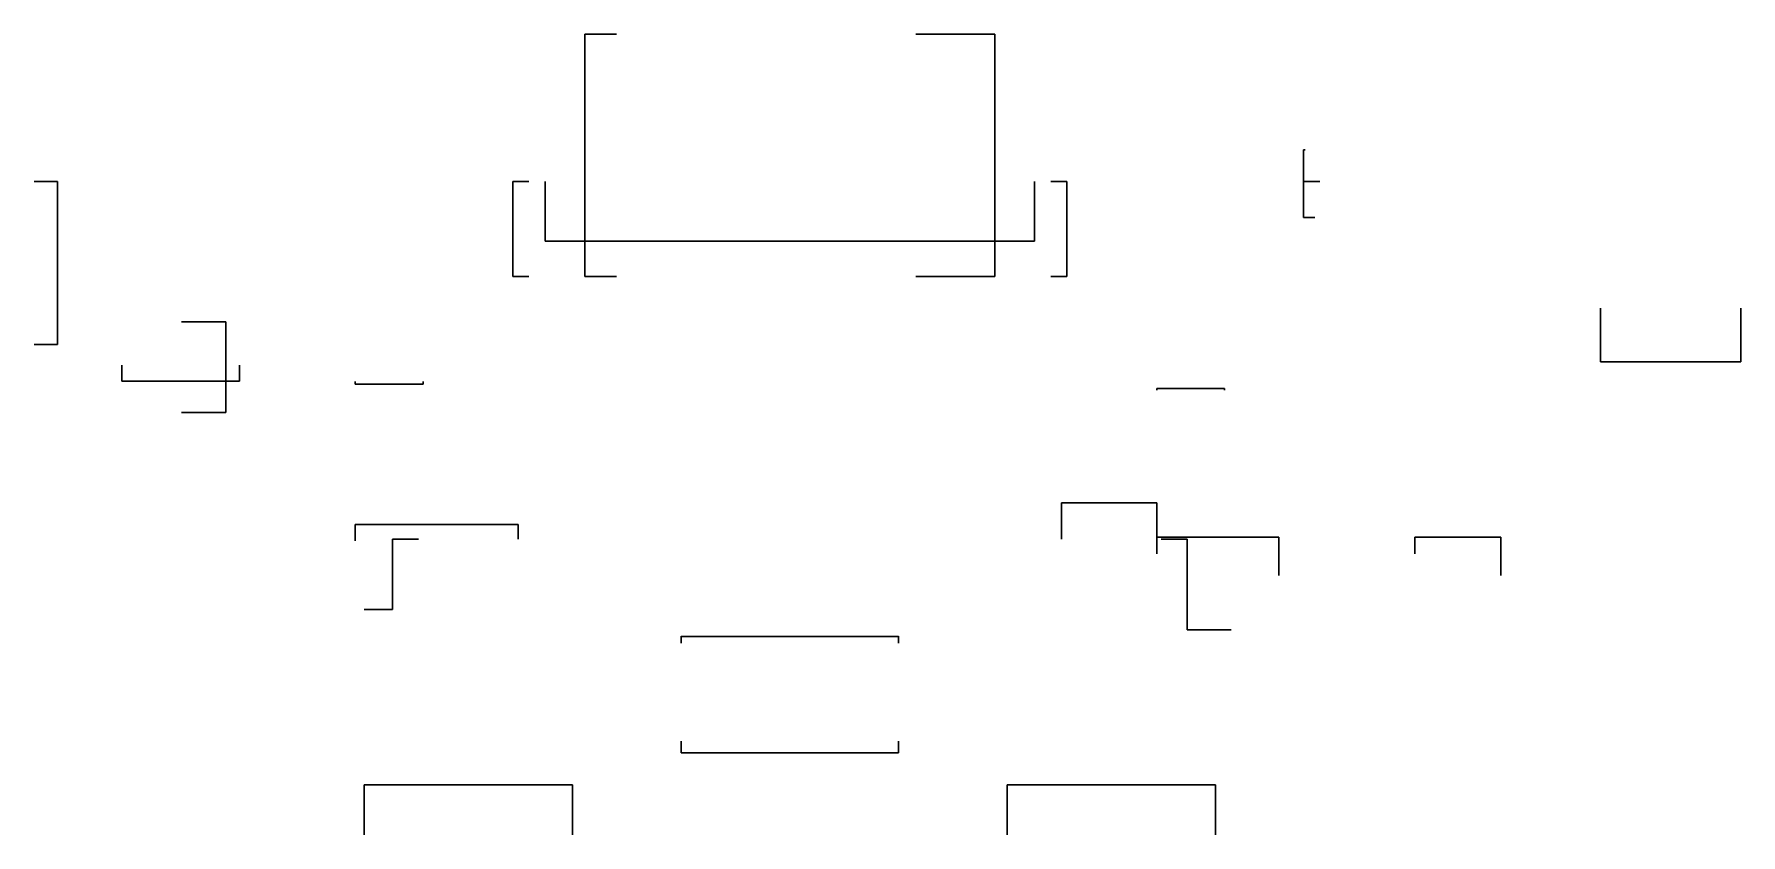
# Model space of a CAD drawing. Extents: x 628064 to 742735, y -407363 to -122417.
# Drawn here: x 671027 to 708714, y -140089 to -122417 of the extents above; entities that cross this region are included whole.
import ezdxf

# ---------------------------------------------------------------- set-up
doc = ezdxf.new("R2010")
doc.units = 0
doc.header["$LTSCALE"] = 100
doc.layers.add('底板钢筋2', color=30, linetype='Continuous')
doc.dimstyles.get("Standard").update_dxf_attribs({"dimtxt": 351, "dimasz": 0.18, "dimexe": 0.18, "dimexo": 0.0625, "dimgap": 0.09, "dimtad": 0, "dimtoh": 1, "dimdec": 0, "dimzin": 0, "dimdsep": 46, "dimcen": 0.09, "dimadec": 0, "dimazin": 0, "dimtfac": 1, "dimtdec": 4, "dimtofl": 0, "dimtmove": 0, "dimatfit": 3, "dimfxl": 250, "dimtolj": 1, "dimtzin": 0, "dimarcsym": 0})

# ---------------------------------------------------------------- blocks, each defined once
blk = doc.blocks.new('*D277')
at = {"layer": '底板钢筋2', "color": 0, "linetype": 'ByBlock', "lineweight": -2}
for p, q in [((671026.9202652738, -125666.9653953348), (671541.4965916214, -125666.9653953348)), ((671541.3165916214, -125666.9653953348), (671541.3165916214, -129266.9653953348)), ((671026.9202652738, -129266.9653953348), (671541.4965916214, -129266.9653953348))]:
    blk.add_line(p, q, dxfattribs=at)
for points in [[(671541.3165916214, -125666.9653953348), (671541.3465641168, -125667.1453953348), (671541.286619126, -125667.1453953348)], [(671541.3165916214, -129266.9653953348), (671541.286619126, -129266.7853953348), (671541.3465641168, -129266.7853953348)]]:
    blk.add_solid(points, dxfattribs=at)
blk = doc.blocks.new('*D1')
at = {"layer": '底板钢筋2', "color": 0, "linetype": 'ByBlock', "lineweight": -2}
for p, q in [((674278.0869777375, -128766.9653953353), (675257.9535188499, -128766.9653953353)), ((675257.7735188499, -128766.9653953353), (675257.7735188499, -130766.9653953348)), ((674278.0869777375, -130766.9653953348), (675257.9535188499, -130766.9653953348))]:
    blk.add_line(p, q, dxfattribs=at)
for points in [[(675257.7735188499, -128766.9653953353), (675257.8034913453, -128767.1453953353), (675257.7435463545, -128767.1453953353)], [(675257.7735188499, -130766.9653953348), (675257.7435463545, -130766.7853953348), (675257.8034913453, -130766.7853953348)]]:
    blk.add_solid(points, dxfattribs=at)
blk = doc.blocks.new('*D197')
at = {"layer": '底板钢筋2', "color": 0, "linetype": 'ByBlock', "lineweight": -2}
for p, q in [((690496.7774838613, -122416.9653953353), (692243.0455937303, -122416.9653953353)), ((692242.8655937302, -122416.9653953353), (692242.8655937302, -127766.9653953347)), ((690496.7774838611, -127766.9653953347), (692243.0455937303, -127766.9653953347))]:
    blk.add_line(p, q, dxfattribs=at)
for points in [[(692242.8655937302, -122416.9653953353), (692242.8955662256, -122417.1453953353), (692242.8356212348, -122417.1453953353)], [(692242.8655937302, -127766.9653953347), (692242.8356212348, -127766.7853953347), (692242.8955662256, -127766.7853953347)]]:
    blk.add_solid(points, dxfattribs=at)
blk = doc.blocks.new('*D210')
at = {"layer": '底板钢筋2', "color": 0, "linetype": 'ByBlock', "lineweight": -2}
for p, q in [((678114.1183652163, -130085.3713453301), (678114.1183652163, -130140.9509534299)), ((678114.1183652163, -130140.7709534299), (679614.1183652162, -130140.7709534299)), ((679614.1183652162, -130085.3713453301), (679614.1183652162, -130140.9509534299))]:
    blk.add_line(p, q, dxfattribs=at)
for points in [[(678114.1183652163, -130140.7709534299), (678114.2983652164, -130140.7409809345), (678114.2983652164, -130140.8009259253)], [(679614.1183652162, -130140.7709534299), (679613.9383652161, -130140.8009259253), (679613.9383652161, -130140.7409809345)]]:
    blk.add_solid(points, dxfattribs=at)
blk = doc.blocks.new('*D85')
at = {"layer": '底板钢筋2', "color": 0, "linetype": 'ByBlock', "lineweight": -2}
for p, q in [((678114.1183652163, -133602.0292940722), (678114.1183652163, -133237.1428309757)), ((678114.1183652163, -133237.3228309757), (681714.1183652118, -133237.3228309757)), ((681714.1183652118, -133566.9028953353), (681714.1183652118, -133237.1428309757))]:
    blk.add_line(p, q, dxfattribs=at)
for points in [[(678114.1183652163, -133237.3228309757), (678114.2983652164, -133237.2928584803), (678114.2983652164, -133237.3528034711)], [(681714.1183652118, -133237.3228309757), (681713.9383652117, -133237.3528034711), (681713.9383652117, -133237.2928584803)]]:
    blk.add_solid(points, dxfattribs=at)
blk = doc.blocks.new('*D139')
at = {"layer": '底板钢筋2', "color": 0, "linetype": 'ByBlock', "lineweight": -2}
for p, q in [((678314.1183652118, -140089.4121244203), (678314.1183652118, -138984.2623606077)), ((678314.1183652118, -138984.4423606077), (682914.1183652161, -138984.4423606077)), ((682914.1183652161, -140089.4121244203), (682914.1183652161, -138984.2623606077))]:
    blk.add_line(p, q, dxfattribs=at)
for points in [[(678314.1183652118, -138984.4423606077), (678314.2983652118, -138984.4123881123), (678314.2983652118, -138984.4723331031)], [(682914.1183652161, -138984.4423606077), (682913.938365216, -138984.4723331031), (682913.938365216, -138984.4123881123)]]:
    blk.add_solid(points, dxfattribs=at)
blk = doc.blocks.new('*D18')
at = {"layer": '底板钢筋2', "color": 0, "linetype": 'ByBlock', "lineweight": -2}
for p, q in [((685314.118365216, -138019.2045921553), (685314.118365216, -138280.6622748336)), ((685314.118365216, -138280.4822748336), (690114.1183652161, -138280.4822748336)), ((690114.1183652161, -138019.2045921553), (690114.1183652161, -138280.6622748336))]:
    blk.add_line(p, q, dxfattribs=at)
for points in [[(685314.118365216, -138280.4822748336), (685314.298365216, -138280.4523023382), (685314.298365216, -138280.512247329)], [(690114.1183652161, -138280.4822748336), (690113.938365216, -138280.512247329), (690113.938365216, -138280.4523023382)]]:
    blk.add_solid(points, dxfattribs=at)
blk = doc.blocks.new('*D273')
at = {"layer": '底板钢筋2', "color": 0, "linetype": 'ByBlock', "lineweight": -2}
for p, q in [((692514.1183652161, -140089.4121244203), (692514.1183652161, -138984.2623606077)), ((697114.1183652204, -138984.4423606077), (692514.1183652161, -138984.4423606077)), ((697114.1183652204, -140089.4121244203), (697114.1183652204, -138984.2623606077))]:
    blk.add_line(p, q, dxfattribs=at)
for points in [[(692514.1183652161, -138984.4423606077), (692514.2983652161, -138984.4123881123), (692514.2983652161, -138984.4723331031)], [(697114.1183652204, -138984.4423606077), (697113.9383652203, -138984.4723331031), (697113.9383652203, -138984.4123881123)]]:
    blk.add_solid(points, dxfattribs=at)
blk = doc.blocks.new('*D136')
at = {"layer": '底板钢筋2', "color": 0, "linetype": 'ByBlock', "lineweight": -2}
for p, q in [((685314.118365216, -135858.7301434778), (685314.118365216, -135707.8985163082)), ((685314.118365216, -135708.0785163082), (690114.1183652161, -135708.0785163082)), ((690114.1183652161, -135858.7301434778), (690114.1183652161, -135707.8985163082))]:
    blk.add_line(p, q, dxfattribs=at)
for points in [[(685314.118365216, -135708.0785163082), (685314.298365216, -135708.0485438128), (685314.298365216, -135708.1084888036)], [(690114.1183652161, -135708.0785163082), (690113.938365216, -135708.1084888036), (690113.938365216, -135708.0485438128)]]:
    blk.add_solid(points, dxfattribs=at)
blk = doc.blocks.new('*D168')
at = {"layer": '底板钢筋2', "color": 0, "linetype": 'ByBlock', "lineweight": -2}
for p, q in [((683883.3839416365, -122416.9653953353), (683185.1911367021, -122416.9653953353)), ((683185.3711367021, -122416.9653953353), (683185.3711367021, -127766.9653953347)), ((683883.3839416365, -127766.9653953347), (683185.1911367021, -127766.9653953347))]:
    blk.add_line(p, q, dxfattribs=at)
for points in [[(683185.3711367021, -122416.9653953353), (683185.4011091975, -122417.1453953353), (683185.3411642067, -122417.1453953353)], [(683185.3711367021, -127766.9653953347), (683185.3411642067, -127766.7853953347), (683185.4011091975, -127766.7853953347)]]:
    blk.add_solid(points, dxfattribs=at)
blk = doc.blocks.new('*D71')
at = {"layer": '底板钢筋2', "color": 0, "linetype": 'ByBlock', "lineweight": -2}
for p, q in [((682314.1183652118, -125667.0232770076), (682314.1183652118, -126989.4988711327)), ((693114.1183652119, -125667.0232770076), (693114.1183652119, -126989.4988711327)), ((682314.1183652118, -126989.3188711327), (693114.1183652119, -126989.3188711327))]:
    blk.add_line(p, q, dxfattribs=at)
for points in [[(682314.1183652118, -126989.3188711327), (682314.2983652118, -126989.2888986373), (682314.2983652118, -126989.3488436281)], [(693114.1183652119, -126989.3188711327), (693113.9383652118, -126989.3488436281), (693113.9383652118, -126989.2888986373)]]:
    blk.add_solid(points, dxfattribs=at)
blk = doc.blocks.new('*D101')
at = {"layer": '底板钢筋2', "color": 0, "linetype": 'ByBlock', "lineweight": -2}
for p, q in [((693714.2679013447, -133566.9028953353), (693714.2679013447, -132764.6565116442)), ((693714.2679013447, -132764.8365116442), (695814.1183652161, -132764.8365116442)), ((695814.1183652161, -133566.9028953353), (695814.1183652161, -132764.6565116442))]:
    blk.add_line(p, q, dxfattribs=at)
for points in [[(693714.2679013447, -132764.8365116442), (693714.4479013447, -132764.8065391488), (693714.4479013447, -132764.8664841396)], [(695814.1183652161, -132764.8365116442), (695813.938365216, -132764.8664841396), (695813.938365216, -132764.8065391488)]]:
    blk.add_solid(points, dxfattribs=at)
blk = doc.blocks.new('*D288')
at = {"layer": '底板钢筋2', "color": 0, "linetype": 'ByBlock', "lineweight": -2}
for p, q in [((695814.1183652161, -130273.6145652093), (695814.1183652161, -130236.0901537955)), ((695814.1183652161, -130236.2701537955), (697314.1183652161, -130236.2701537955)), ((697314.1183652161, -130273.6145652093), (697314.1183652161, -130236.0901537955))]:
    blk.add_line(p, q, dxfattribs=at)
for points in [[(695814.1183652161, -130236.2701537955), (695814.2983652161, -130236.2401813001), (695814.2983652161, -130236.3001262909)], [(697314.1183652161, -130236.2701537955), (697313.938365216, -130236.3001262909), (697313.938365216, -130236.2401813001)]]:
    blk.add_solid(points, dxfattribs=at)
blk = doc.blocks.new('*D323')
at = {"layer": '底板钢筋2', "color": 0, "linetype": 'ByBlock', "lineweight": -2}
for p, q in [((699092.8280242147, -124966.7944968978), (699057.6988908383, -124966.7944968978)), ((699057.8788908384, -124966.7944968978), (699057.8788908384, -125666.9653953348)), ((699414.055865212, -125666.9653953348), (699057.6988908383, -125666.9653953348))]:
    blk.add_line(p, q, dxfattribs=at)
for points in [[(699057.8788908384, -124966.7944968978), (699057.9088633338, -124966.9744968978), (699057.848918343, -124966.9744968978)], [(699057.8788908384, -125666.9653953348), (699057.848918343, -125666.7853953348), (699057.9088633338, -125666.7853953348)]]:
    blk.add_solid(points, dxfattribs=at)
blk = doc.blocks.new('*D214')
at = {"layer": '底板钢筋2', "color": 0, "linetype": 'ByBlock', "lineweight": -2}
for p, q in [((699307.8749564087, -125666.9653953348), (699057.6988908383, -125666.9653953348)), ((699057.8788908384, -125666.9653953348), (699057.8788908384, -126466.7944968978)), ((699307.8749564087, -126466.7944968978), (699057.6988908383, -126466.7944968978))]:
    blk.add_line(p, q, dxfattribs=at)
for points in [[(699057.8788908384, -125666.9653953348), (699057.9088633338, -125667.1453953348), (699057.848918343, -125667.1453953348)], [(699057.8788908384, -126466.7944968978), (699057.848918343, -126466.6144968978), (699057.9088633338, -126466.6144968978)]]:
    blk.add_solid(points, dxfattribs=at)
blk = doc.blocks.new('*D252')
at = {"layer": '底板钢筋2', "color": 0, "linetype": 'ByBlock', "lineweight": -2}
for p, q in [((705614.1183652162, -128467.059891509), (705614.1183652162, -129652.0680689678)), ((708714.1183652119, -128467.059891509), (708714.1183652119, -129652.0680689678)), ((705614.1183652162, -129651.8880689678), (708714.1183652119, -129651.8880689678))]:
    blk.add_line(p, q, dxfattribs=at)
for points in [[(705614.1183652162, -129651.8880689678), (705614.2983652162, -129651.8580964724), (705614.2983652162, -129651.9180414632)], [(708714.1183652119, -129651.8880689678), (708713.9383652118, -129651.9180414632), (708713.9383652118, -129651.8580964724)]]:
    blk.add_solid(points, dxfattribs=at)
blk = doc.blocks.new('*D11')
at = {"layer": '底板钢筋2', "color": 0, "linetype": 'ByBlock', "lineweight": -2}
for p, q in [((672964.1183652119, -129719.4627239477), (672964.1183652119, -130074.6895613834)), ((675564.1183652119, -129719.4627239477), (675564.1183652119, -130074.6895613834)), ((672964.1183652119, -130074.5095613834), (675564.1183652119, -130074.5095613834))]:
    blk.add_line(p, q, dxfattribs=at)
for points in [[(672964.1183652119, -130074.5095613834), (672964.2983652119, -130074.479588888), (672964.2983652119, -130074.5395338788)], [(675564.1183652119, -130074.5095613834), (675563.9383652118, -130074.5395338788), (675563.9383652118, -130074.479588888)]]:
    blk.add_solid(points, dxfattribs=at)
blk = doc.blocks.new('*D65')
at = {"layer": '底板钢筋2', "color": 0, "linetype": 'ByBlock', "lineweight": -2}
for p, q in [((695814.1183652161, -133884.6849347641), (695814.1183652161, -133517.0305817707)), ((695814.1183652161, -133517.2105817707), (698514.118365216, -133517.2105817707)), ((698514.118365216, -134366.9028953348), (698514.118365216, -133517.0305817707))]:
    blk.add_line(p, q, dxfattribs=at)
for points in [[(695814.1183652161, -133517.2105817707), (695814.2983652161, -133517.1806092753), (695814.2983652161, -133517.2405542661)], [(698514.118365216, -133517.2105817707), (698513.9383652159, -133517.2405542661), (698513.9383652159, -133517.1806092753)]]:
    blk.add_solid(points, dxfattribs=at)
blk = doc.blocks.new('*D275')
at = {"layer": '底板钢筋2', "color": 0, "linetype": 'ByBlock', "lineweight": -2}
for p, q in [((701514.118365216, -133884.6849347642), (701514.118365216, -133517.0305817708)), ((701514.118365216, -133517.2105817708), (703414.118365216, -133517.2105817708)), ((703414.118365216, -134366.9028953348), (703414.118365216, -133517.0305817708))]:
    blk.add_line(p, q, dxfattribs=at)
for points in [[(701514.118365216, -133517.2105817708), (701514.298365216, -133517.1806092754), (701514.298365216, -133517.2405542662)], [(703414.118365216, -133517.2105817708), (703413.9383652159, -133517.2405542662), (703413.9383652159, -133517.1806092754)]]:
    blk.add_solid(points, dxfattribs=at)
blk = doc.blocks.new('*D26')
at = {"layer": '底板钢筋2', "color": 0, "linetype": 'ByBlock', "lineweight": -2}
for p, q in [((693476.9450939537, -125666.9653953348), (693833.6205555522, -125666.9653953348)), ((693833.4405555521, -125666.9653953348), (693833.4405555521, -127766.9653953347)), ((693476.9450939539, -127766.9653953347), (693833.6205555522, -127766.9653953347))]:
    blk.add_line(p, q, dxfattribs=at)
for points in [[(693833.4405555521, -125666.9653953348), (693833.4705280475, -125667.1453953348), (693833.4105830567, -125667.1453953348)], [(693833.4405555521, -127766.9653953347), (693833.4105830567, -127766.7853953347), (693833.4705280475, -127766.7853953347)]]:
    blk.add_solid(points, dxfattribs=at)
blk = doc.blocks.new('*D143')
at = {"layer": '底板钢筋2', "color": 0, "linetype": 'ByBlock', "lineweight": -2}
for p, q in [((681951.2916364784, -125666.9653953348), (681594.6161748801, -125666.9653953348)), ((681594.7961748801, -125666.9653953348), (681594.7961748801, -127766.9653953347)), ((681951.2916364784, -127766.9653953347), (681594.6161748801, -127766.9653953347))]:
    blk.add_line(p, q, dxfattribs=at)
for points in [[(681594.7961748801, -125666.9653953348), (681594.8261473755, -125667.1453953348), (681594.7662023847, -125667.1453953348)], [(681594.7961748801, -127766.9653953347), (681594.7662023847, -127766.7853953347), (681594.8261473755, -127766.7853953347)]]:
    blk.add_solid(points, dxfattribs=at)
blk = doc.blocks.new('*D178')
at = {"layer": '底板钢筋2', "color": 0, "linetype": 'ByBlock', "lineweight": -2}
for p, q in [((679514.0558652119, -133566.9653953353), (678942.1356157655, -133566.9653953353)), ((678942.3156157655, -133566.9653953353), (678942.3156157655, -135116.9632734099)), ((678314.1808652118, -135116.9632734099), (678942.4956157656, -135116.9632734099))]:
    blk.add_line(p, q, dxfattribs=at)
for points in [[(678942.3156157655, -133566.9653953353), (678942.3455882609, -133567.1453953353), (678942.2856432701, -133567.1453953353)], [(678942.3156157655, -135116.9632734099), (678942.2856432701, -135116.7832734099), (678942.3455882609, -135116.7832734099)]]:
    blk.add_solid(points, dxfattribs=at)
blk = doc.blocks.new('*D77')
at = {"layer": '底板钢筋2', "color": 0, "linetype": 'ByBlock', "lineweight": -2}
for p, q in [((695914.1808652201, -133566.9653953353), (696486.1011146667, -133566.9653953353)), ((696485.9211146666, -133566.9653953353), (696485.9211146666, -135566.9550002853)), ((697462.437033923, -135566.9550002853), (696485.7411146666, -135566.9550002853))]:
    blk.add_line(p, q, dxfattribs=at)
for points in [[(696485.9211146666, -133566.9653953353), (696485.951087162, -133567.1453953353), (696485.8911421712, -133567.1453953353)], [(696485.9211146666, -135566.9550002853), (696485.8911421712, -135566.7750002853), (696485.951087162, -135566.7750002853)]]:
    blk.add_solid(points, dxfattribs=at)

msp = doc.modelspace()

# ---------------------------------------------------------------- dimensions: what is measured, and where the dimension line sits
at = {"layer": '底板钢筋2'}
for base, p1, p2, angle, picture, middle in [((683185.3711367021, -127766.9653953347), (683883.4464416365, -122416.9653953353), (683883.4464416365, -127766.9653953347), 90, '*D168', (683185.3711367021, -125091.9653953349)), ((692242.8655937302, -127766.9653953347), (690496.7149838613, -122416.9653953353), (690496.7149838611, -127766.9653953347), 90, '*D197', (692242.8655937302, -125091.9653953349)), ((699057.8788908384, -125666.9653953348), (699092.8905242147, -124966.7944968978), (699414.118365212, -125666.9653953348), 90, '*D323', (699057.8788908384, -125316.8799461162)), ((671541.3165916214, -129266.9653953348), (671026.8577652738, -125666.9653953348), (671026.8577652738, -129266.9653953348), 90, '*D277', (671541.3165916214, -127466.9653953347)), ((681594.7961748801, -127766.9653953347), (681951.3541364784, -125666.9653953348), (681951.3541364784, -127766.9653953347), 90, '*D143', (681594.7961748801, -126716.9653953346)), ((693833.4405555521, -127766.9653953347), (693476.8825939537, -125666.9653953348), (693476.8825939539, -127766.9653953347), 90, '*D26', (693833.4405555521, -126716.9653953346)), ((699057.8788908384, -126466.7944968978), (699307.9374564087, -125666.9653953348), (699307.9374564087, -126466.7944968978), 90, '*D214', (699057.8788908384, -126066.8799461162)), ((675257.7735188499, -130766.9653953348), (674278.0244777375, -128766.9653953353), (674278.0244777375, -130766.9653953348), 90, '*D1', (675257.7735188499, -129766.9653953349)), ((678942.3156157655, -135116.9632734099), (679514.1183652119, -133566.9653953353), (678314.1183652118, -135116.9632734099), 90, '*D178', (678942.3156157655, -134341.9643343725)), ((696485.9211146666, -135566.9550002853), (695914.1183652201, -133566.9653953353), (697462.499533923, -135566.9550002853), 90, '*D77', (696485.9211146666, -134566.9601978102)), ((692514.1183652161, -138984.4423606077), (697114.1183652204, -140089.4746244203), (692514.1183652161, -140089.4746244203), 180, '*D273', (694814.1183652182, -138984.4423606077))]:
    dim = msp.add_linear_dim(base=base, p1=p1, p2=p2, angle=angle, text=' ', dimstyle='Standard', dxfattribs=at)
    dim.commit()
    dim.dimension.update_dxf_attribs({"geometry": picture, "text_midpoint": middle})
for base, p1, p2, picture, middle in [((693114.1183652119, -126989.3188711327), (682314.1183652118, -125666.9607770076), (693114.1183652119, -125666.9607770076), '*D71', (687714.118365212, -126989.3188711327)), ((708714.1183652119, -129651.8880689678), (705614.1183652162, -128466.997391509), (708714.1183652119, -128466.997391509), '*D252', (707164.118365214, -129651.8880689678)), ((675564.1183652119, -130074.5095613834), (672964.1183652119, -129719.4002239477), (675564.1183652119, -129719.4002239477), '*D11', (674264.118365212, -130074.5095613834)), ((679614.1183652162, -130140.7709534299), (678114.1183652163, -130085.3088453301), (679614.1183652162, -130085.3088453301), '*D210', (678864.1183652162, -130140.7709534299)), ((697314.1183652161, -130236.2701537955), (695814.1183652161, -130273.6770652093), (697314.1183652161, -130273.6770652093), '*D288', (696564.1183652161, -130236.2701537955)), ((695814.1183652161, -132764.8365116442), (693714.2679013447, -133566.9653953353), (695814.1183652161, -133566.9653953353), '*D101', (694764.1931332803, -132764.8365116442)), ((681714.1183652118, -133237.3228309757), (678114.1183652163, -133602.0917940722), (681714.1183652118, -133566.9653953353), '*D85', (679914.1183652139, -133237.3228309757)), ((698514.118365216, -133517.2105817707), (695814.1183652161, -133884.7474347641), (698514.118365216, -134366.9653953348), '*D65', (697164.1183652161, -133517.2105817707)), ((703414.118365216, -133517.2105817708), (701514.118365216, -133884.7474347642), (703414.118365216, -134366.9653953348), '*D275', (702464.1183652161, -133517.2105817708)), ((690114.1183652161, -135708.0785163082), (685314.118365216, -135858.7926434778), (690114.1183652161, -135858.7926434778), '*D136', (687714.118365216, -135708.0785163082)), ((690114.1183652161, -138280.4822748336), (685314.118365216, -138019.1420921553), (690114.1183652161, -138019.1420921553), '*D18', (687714.118365216, -138280.4822748336)), ((682914.1183652161, -138984.4423606077), (678314.1183652118, -140089.4746244203), (682914.1183652161, -140089.4746244203), '*D139', (680614.118365214, -138984.4423606077))]:
    dim = msp.add_linear_dim(base=base, p1=p1, p2=p2, text=' ', dimstyle='Standard', dxfattribs=at)
    dim.commit()
    dim.dimension.update_dxf_attribs({"geometry": picture, "text_midpoint": middle})

doc.saveas('drawing.dxf')
